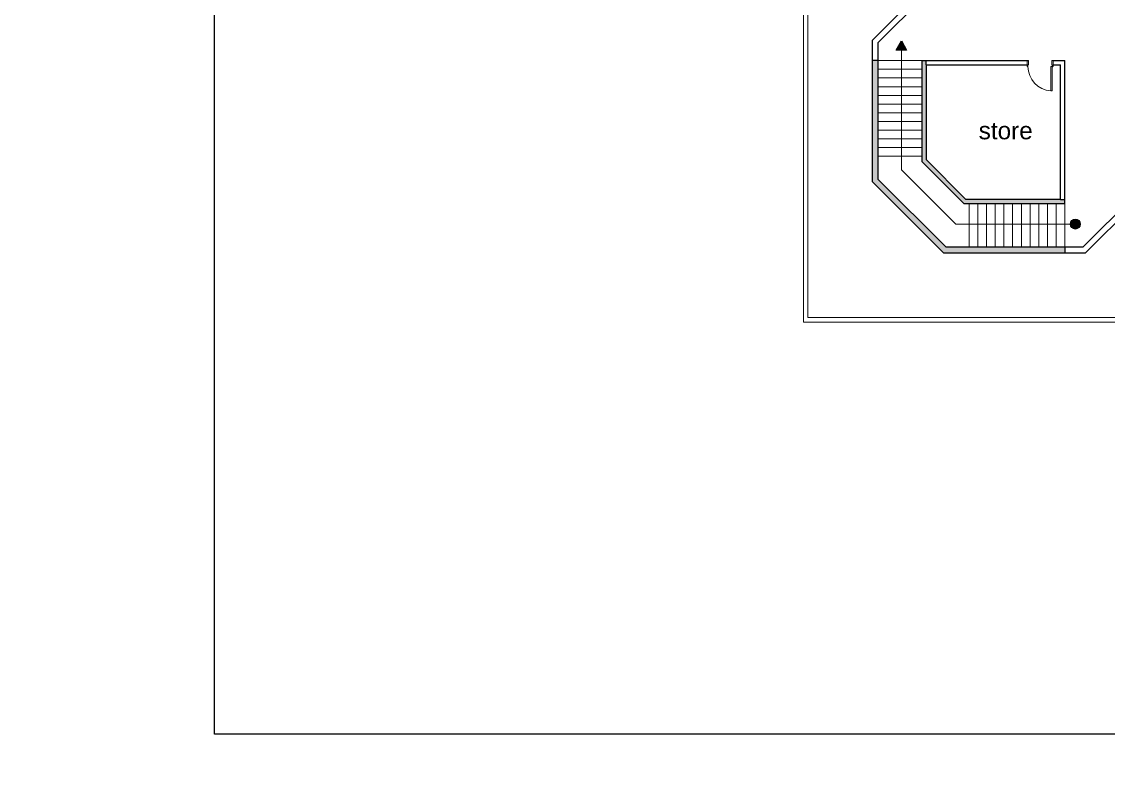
# Model space of a CAD drawing. Extents: x -59 to 582, y -1177 to 100.
# Drawn here: x -21.64 to 15.83, y -77.18 to -51.55 of the extents above; entities that cross this region are included whole.
import ezdxf

# ---------------------------------------------------------------- set-up
doc = ezdxf.new("R2010")
doc.units = 0
doc.header["$LTSCALE"] = 0.15
for name, color, linetype in [('0 sockets', 252, 'Continuous'), ('bound', 252, 'Continuous'), ('d1', 252, 'Continuous')]:
    doc.layers.add(name, color=color, linetype=linetype)
for name, color, linetype, lineweight in [('anal', 252, 'Continuous', 20), ('DOOR', 252, 'Continuous', 20), ('elev', 252, 'Continuous', 9), ('wall', 252, 'Continuous', 30)]:
    doc.layers.add(name, color=color, linetype=linetype, lineweight=lineweight)

# ---------------------------------------------------------------- blocks, each defined once
blk = doc.blocks.new('D90')
at = {"layer": 'DOOR'}
for points in [[(0.03, 0.2), (0.03, 1.04), (0.078, 1.04), (0.078, 0.2)], [(0.03, 0.2), (0, 0.2), (0, 0), (0.05, 0), (0.05, 0.15), (0.03, 0.15)], [(0.87, 0.2), (0.9, 0.2), (0.9, 0), (0.85, 0), (0.85, 0.15), (0.87, 0.15)]]:
    blk.add_lwpolyline(points, close=True, dxfattribs=at)
blk.add_circle((0.02, 0.21), 0.01, dxfattribs=at)
blk.add_arc((0.025, 0.197), 0.845, 0.2218, 86.3889, dxfattribs=at)
blk = doc.blocks.new('ARCH')
at = {"layer": 'd1'}
for points in [[(8.7, 336.614), (8.519, 336.3), (8.881, 336.3)], [(14.87, 330.3, 1), (14.53, 330.3, 1)]]:
    blk.add_hatch(color=256, dxfattribs=at).paths.add_polyline_path(points)
at = {"layer": 'wall'}
h = blk.add_hatch(color=256, dxfattribs=at)
h.paths.add_polyline_path([(14.337, 331), (14.337, 331.15), (14.187, 331.15), (10.925, 331.15), (9.55, 332.525), (9.55, 335.787), (9.55, 335.937), (9.4, 335.937), (9.4, 332.463), (10.863, 331)], flags=17)
h.paths.add_polyline_path([(14.337, 329.4), (14.337, 329.5), (10.241, 329.5), (7.9, 331.841), (7.9, 335.937), (7.8, 335.937), (7.8, 331.659), (10.059, 329.4)])
h.paths.add_polyline_path([(10.059, 329.4), (10.159, 329.3), (14.337, 329.3), (14.337, 329.4)])
h.paths.add_polyline_path([(7.7, 331.759), (7.8, 331.659), (7.8, 335.937), (7.7, 335.937)])
at = {"layer": 'anal'}
for p, q in [((5.325, 326.925), (5.325, 377.4)), ((5.475, 327.075), (5.475, 368.325)), ((28.875, 326.925), (5.325, 326.925)), ((27.525, 327.075), (5.475, 327.075))]:
    blk.add_line(p, q, dxfattribs=at)
at = {"layer": 'bound', "color": 2}
blk.add_lwpolyline([(91.902, 377.348), (94.426, 377.348), (94.426, 312.722), (-14.994, 312.722), (-14.994, 377.09), (94.639, 377.09)], dxfattribs=at)
at = {"layer": 'd1'}
blk.add_lwpolyline([(8.7, 336.614), (8.881, 336.3), (8.519, 336.3)], close=True, dxfattribs=at)
blk.add_circle((14.7, 330.3), 0.17, dxfattribs=at)
at = {"layer": 'elev'}
for p, q in [((8.7, 336.3), (8.7, 332.173)), ((9.4, 335.937), (7.9, 335.937)), ((9.4, 335.637), (7.9, 335.637)), ((9.4, 335.337), (7.9, 335.337)), ((9.4, 335.037), (7.9, 335.037)), ((9.4, 334.737), (7.9, 334.737)), ((9.4, 334.437), (7.9, 334.437)), ((9.4, 334.137), (7.9, 334.137)), ((9.4, 333.837), (7.9, 333.837)), ((9.4, 333.537), (7.9, 333.537)), ((9.4, 333.237), (7.9, 333.237)), ((9.4, 332.937), (7.9, 332.937)), ((9.4, 332.637), (7.9, 332.637)), ((10.573, 330.3), (8.7, 332.173)), ((11.037, 331), (11.037, 329.5)), ((11.337, 331), (11.337, 329.5)), ((11.637, 331), (11.637, 329.5)), ((11.937, 331), (11.937, 329.5)), ((12.237, 331), (12.237, 329.5)), ((12.537, 331), (12.537, 329.5)), ((12.837, 331), (12.837, 329.5)), ((13.137, 331), (13.137, 329.5)), ((13.437, 331), (13.437, 329.5)), ((13.737, 331), (13.737, 329.5)), ((14.037, 331), (14.037, 329.5)), ((14.337, 331), (14.337, 329.5)), ((14.7, 330.3), (10.573, 330.3))]:
    blk.add_line(p, q, dxfattribs=at)
at = {"layer": 'wall'}
for p, q in [((7.7, 336.641), (10.059, 339)), ((7.9, 336.559), (10.266, 338.925)), ((7.7, 331.759), (7.7, 336.641)), ((7.9, 331.841), (7.9, 336.559)), ((7.9, 335.937), (7.7, 335.937)), ((9.4, 335.937), (13.084, 335.937)), ((9.4, 335.937), (9.4, 332.463)), ((9.55, 335.787), (9.55, 335.937)), ((9.55, 335.787), (13.034, 335.787)), ((9.55, 335.787), (9.55, 332.525)), ((13.934, 335.937), (14.337, 335.937)), ((13.934, 335.787), (14.187, 335.787)), ((14.187, 331.15), (14.187, 335.787)), ((14.337, 331), (14.337, 335.937)), ((10.863, 331), (9.4, 332.463)), ((10.925, 331.15), (9.55, 332.525)), ((10.159, 329.3), (7.7, 331.759)), ((10.241, 329.5), (7.9, 331.841)), ((17.325, 331.866), (14.959, 329.5)), ((17.4, 331.659), (15.041, 329.3)), ((14.337, 331), (10.863, 331)), ((14.187, 331.15), (10.925, 331.15)), ((14.187, 331.15), (14.337, 331.15)), ((14.959, 329.5), (10.241, 329.5)), ((14.337, 329.5), (14.337, 329.3)), ((15.041, 329.3), (10.159, 329.3))]:
    blk.add_line(p, q, dxfattribs=at)
at = {"layer": 'DOOR', "rotation": 180}
blk.add_blockref('D90', (13.934, 335.937), dxfattribs=at)
at = {"layer": 'd1', "insert": (11.366, 333.824), "char_height": 0.4, "width": 6.0636, "attachment_point": 1}
blk.add_mtext('{\\fArial|b0|i0|c0|p34;\\H1.5x;store}', dxfattribs=at)
blk = doc.blocks.new('EE')
at = {"layer": '0 sockets'}
h = blk.add_hatch(color=6, dxfattribs=at)
h.dxf.hatch_style = 1
h.paths.add_polyline_path([(582.394, 81.841), (-59.115, 81.841), (-59.115, -114.582), (582.394, -114.582)])
h.paths.add_polyline_path([(577.394, 76.841), (577.394, -109.582), (-54.115, -109.582), (-54.115, 76.841)], flags=16)
h.paths.add_polyline_path([(408.026, -15.139, -1), (406.517, -15.139, -1)], flags=0)
h.paths.add_polyline_path([(457.783, -31.119, 0.414214), (457.683, -31.019), (444.311, -31.019, 0.414214), (444.211, -31.119), (444.211, -48.447), (415.834, -48.447), (415.834, -19.483), (417.425, -19.483, 0.414214), (417.525, -19.383), (417.525, -15.239, 0.414214), (417.425, -15.139), (407.274, -15.139), (407.271, -15.893), (407.271, -15.139), (417.525, -15.139), (417.525, -19.483), (415.934, -19.483, 0.414214), (415.834, -19.583), (415.834, -48.347, 0.414214), (415.934, -48.447), (444.111, -48.447, 0.414214), (444.211, -48.347), (444.211, -31.019), (457.783, -31.019)], flags=0)
h.paths.add_polyline_path([(244.611, -46.068), (244.611, -46.014), (244.523, -46.014, -0.279526)], flags=0)
h.paths.add_polyline_path([(404.69, 26.947), (525.035, 26.947), (525.035, 46.285), (404.69, 46.285)], flags=8)
h.paths.add_polyline_path([(202.644, 24.078), (289.319, 24.078), (289.319, 38.411), (202.644, 38.411)], flags=8)
h.paths.add_polyline_path([(30.92, 26.429), (112.59, 26.429), (112.59, 40.761), (30.92, 40.761)], flags=8)
h.paths.add_polyline_path([(441.881, -10.206), (442.216, -10.206), (442.216, -9.756), (441.881, -9.756)], flags=8)
h.paths.add_polyline_path([(422.272, -10.246), (422.622, -10.246), (422.622, -9.796), (422.272, -9.796)], flags=8)
h.paths.add_polyline_path([(406.509, -14.41), (406.859, -14.41), (406.859, -13.96), (406.509, -13.96)], flags=8)
h.paths.add_polyline_path([(406.21, -35.713), (406.546, -35.713), (406.546, -35.263), (406.21, -35.263)], flags=8)
h.paths.add_polyline_path([(422.841, -60.607), (423.191, -60.607), (423.191, -60.157), (422.841, -60.157)], flags=8)
h.paths.add_polyline_path([(442.391, -60.84), (442.755, -60.84), (442.755, -60.39), (442.391, -60.39)], flags=8)
h.paths.add_polyline_path([(456.844, -54.1), (457.194, -54.1), (457.194, -53.65), (456.844, -53.65)], flags=8)
h.paths.add_polyline_path([(470.858, -50.81), (471.208, -50.81), (471.208, -50.36), (470.858, -50.36)], flags=8)
h.paths.add_polyline_path([(490.123, -50.756), (490.345, -50.756), (490.345, -50.306), (490.123, -50.306)], flags=8)
h.paths.add_polyline_path([(225.509, -20.343), (226.134, -20.343), (226.134, -20.118), (225.509, -20.118)], flags=8)
h.paths.add_polyline_path([(233.7, -19.938), (234.325, -19.938), (234.325, -19.713), (233.7, -19.713)], flags=8)
h.paths.add_polyline_path([(241.875, -19.552), (242.5, -19.552), (242.5, -19.327), (241.875, -19.327)], flags=8)
h.paths.add_polyline_path([(245.171, -24.632), (245.796, -24.632), (245.796, -24.407), (245.171, -24.407)], flags=8)
h.paths.add_polyline_path([(247.813, -19.255), (248.438, -19.255), (248.438, -19.03), (247.813, -19.03)], flags=8)
h.paths.add_polyline_path([(249.648, -13.387), (250.273, -13.387), (250.273, -13.162), (249.648, -13.162)], flags=8)
h.paths.add_polyline_path([(257.323, -15.794), (257.948, -15.794), (257.948, -15.569), (257.323, -15.569)], flags=8)
h.paths.add_polyline_path([(257.582, -13.183), (258.157, -13.183), (258.157, -12.958), (257.582, -12.958)], flags=8)
h.paths.add_polyline_path([(264.064, -13.101), (264.664, -13.101), (264.664, -12.876), (264.064, -12.876)], flags=8)
h.paths.add_polyline_path([(288.789, -40.902), (289.364, -40.902), (289.364, -40.677), (288.789, -40.677)], flags=8)
h.paths.add_polyline_path([(280.687, -41.005), (281.262, -41.005), (281.262, -40.78), (280.687, -40.78)], flags=8)
h.paths.add_polyline_path([(270.864, -40.875), (271.439, -40.875), (271.439, -40.65), (270.864, -40.65)], flags=8)
h.paths.add_polyline_path([(261.434, -40.771), (262.009, -40.771), (262.009, -40.546), (261.434, -40.546)], flags=8)
h.paths.add_polyline_path([(254.764, -40.853), (255.339, -40.853), (255.339, -40.628), (254.764, -40.628)], flags=8)
h.paths.add_polyline_path([(247.008, -40.845), (247.583, -40.845), (247.583, -40.62), (247.008, -40.62)], flags=8)
h.paths.add_polyline_path([(245.852, -36.479), (246.427, -36.479), (246.427, -36.254), (245.852, -36.254)], flags=8)
h.paths.add_polyline_path([(243.934, -41.639), (244.509, -41.639), (244.509, -41.414), (243.934, -41.414)], flags=8)
h.paths.add_polyline_path([(245.534, -46.587), (246.059, -46.587), (246.059, -46.362), (245.534, -46.362)], flags=8)
h.paths.add_polyline_path([(245.361, -51.832), (245.911, -51.832), (245.911, -51.607), (245.361, -51.607)], flags=8)
h.paths.add_polyline_path([(239.721, -52.272), (240.321, -52.272), (240.321, -52.047), (239.721, -52.047)], flags=8)
h.paths.add_polyline_path([(232.069, -52.917), (232.669, -52.917), (232.669, -52.692), (232.069, -52.692)], flags=8)
h.paths.add_polyline_path([(225.559, -53.646), (226.159, -53.646), (226.159, -53.421), (225.559, -53.421)], flags=8)
h.paths.add_polyline_path([(227.614, -48.128), (228.214, -48.128), (228.214, -47.903), (227.614, -47.903)], flags=8)
h.paths.add_polyline_path([(219.528, -49.489), (220.128, -49.489), (220.128, -49.264), (219.528, -49.264)], flags=8)
h.paths.add_polyline_path([(217.77, -44.284), (218.37, -44.284), (218.37, -44.059), (217.77, -44.059)], flags=8)
h.paths.add_polyline_path([(216.443, -34.713), (217.043, -34.713), (217.043, -34.488), (216.443, -34.488)], flags=8)
h.paths.add_polyline_path([(216.799, -27.091), (217.399, -27.091), (217.399, -26.866), (216.799, -26.866)], flags=8)
h.paths.add_polyline_path([(216.729, -21.755), (217.279, -21.755), (217.279, -21.53), (216.729, -21.53)], flags=8)
h.paths.add_polyline_path([(84.862, -42.445), (85.387, -42.445), (85.387, -42.22), (84.862, -42.22)], flags=8)
h.paths.add_polyline_path([(82.46, -48.761), (83.01, -48.761), (83.01, -48.536), (82.46, -48.536)], flags=8)
h.paths.add_polyline_path([(78.417, -48.71), (78.942, -48.71), (78.942, -48.485), (78.417, -48.485)], flags=8)
h.paths.add_polyline_path([(75.547, -42.452), (76.072, -42.452), (76.072, -42.227), (75.547, -42.227)], flags=8)
h.paths.add_polyline_path([(74.019, -42.418), (74.544, -42.418), (74.544, -42.193), (74.019, -42.193)], flags=8)
h.paths.add_polyline_path([(72.86, -48.761), (73.385, -48.761), (73.385, -48.536), (72.86, -48.536)], flags=8)
h.paths.add_polyline_path([(68.651, -48.707), (69.176, -48.707), (69.176, -48.482), (68.651, -48.482)], flags=8)
h.paths.add_polyline_path([(69.271, -42.456), (69.796, -42.456), (69.796, -42.231), (69.271, -42.231)], flags=8)
h.paths.add_polyline_path([(65.66, -42.443), (66.185, -42.443), (66.185, -42.218), (65.66, -42.218)], flags=8)
h.paths.add_polyline_path([(63.354, -48.708), (63.879, -48.708), (63.879, -48.483), (63.354, -48.483)], flags=8)
h.paths.add_polyline_path([(58.957, -48.718), (59.432, -48.718), (59.432, -48.493), (58.957, -48.493)], flags=8)
h.paths.add_polyline_path([(56.584, -43.041), (57.084, -43.041), (57.084, -42.816), (56.584, -42.816)], flags=8)
h.paths.add_polyline_path([(55.215, -39.312), (55.765, -39.312), (55.765, -39.087), (55.215, -39.087)], flags=8)
h.paths.add_polyline_path([(47.25, -39.118), (47.8, -39.118), (47.8, -38.893), (47.25, -38.893)], flags=8)
h.paths.add_polyline_path([(36.681, -56.177), (37.231, -56.177), (37.231, -55.952), (36.681, -55.952)], flags=8)
h.paths.add_polyline_path([(28.093, -56.08), (28.643, -56.08), (28.643, -55.855), (28.093, -55.855)], flags=8)
h.paths.add_polyline_path([(11.224, -49.617), (11.774, -49.617), (11.774, -49.392), (11.224, -49.392)], flags=8)
h.paths.add_polyline_path([(15.154, -39.272), (15.704, -39.272), (15.704, -39.047), (15.154, -39.047)], flags=8)
h.paths.add_polyline_path([(15.215, -30.394), (15.765, -30.394), (15.765, -30.169), (15.215, -30.169)], flags=8)
h.paths.add_polyline_path([(12.584, -22.24), (13.134, -22.24), (13.134, -22.015), (12.584, -22.015)], flags=8)
h.paths.add_polyline_path([(13.44, -29.574), (13.94, -29.574), (13.94, -29.349), (13.44, -29.349)], flags=8)

msp = doc.modelspace()

# ---------------------------------------------------------------- block references
at = {"layer": '0 sockets', "color": 3}
for name, p in [('EE', (0, 0)), ('ARCH', (0, -388.83))]:
    msp.add_blockref(name, p, dxfattribs=at)

doc.saveas('drawing.dxf')
